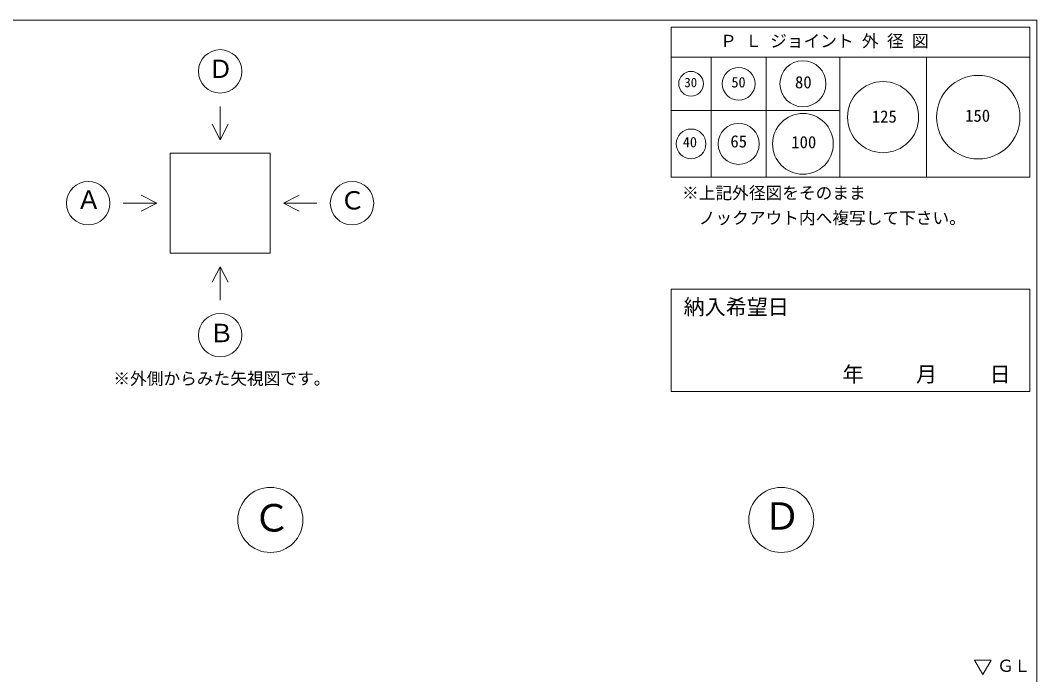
# Model space of a CAD drawing. Units: millimetres, scale not verified. Extents: x -4890 to 18490, y -2276 to 2276.
# Drawn here: x 1846 to 4890, y 316 to 2276 of the extents above; entities that cross this region are included whole.
import ezdxf
from ezdxf.enums import TextEntityAlignment as Align

# ---------------------------------------------------------------- set-up
doc = ezdxf.new("R2010")
doc.units = ezdxf.units.MM
doc.header["$LTSCALE"] = 10
for name, color, linetype, lineweight in [('0-2_waku', 7, 'Continuous', 18), ('0-3_gaikei', 7, 'Continuous', 18), ('0-8_hole', 7, 'Continuous', 18), ('0-E_文字１', 7, 'Continuous', 18)]:
    doc.layers.add(name, color=color, linetype=linetype, lineweight=lineweight)
doc.styles.add('ＭＳ ゴシック', font='')
doc.styles.get('ＭＳ ゴシック').set_extended_font_data('MS Gothic')

msp = doc.modelspace()

# ---------------------------------------------------------------- linework, layer by layer
at = {"layer": '0-2_waku'}
for p, q in [((-1230.28, 2276.07), (4889.72, 2276.07)), ((3794.72, 2256.07), (3794.72, 1806.07)), ((3794.72, 2256.07), (4869.72, 2256.07)), ((3794.72, 2256.07), (4869.72, 2256.07)), ((3794.72, 2256.07), (4869.72, 2256.07)), ((3794.72, 2256.07), (3794.72, 1806.07)), ((3794.72, 2256.07), (4869.72, 2256.07)), ((3794.72, 2256.07), (4869.72, 2256.07)), ((3794.72, 2256.07), (4869.72, 2256.07)), ((4869.72, 2256.07), (4869.72, 1806.07)), ((4869.72, 2256.07), (4869.72, 1806.07)), ((4889.72, 2276.07), (4889.72, -1998.93)), ((4889.72, 2276.07), (4889.72, -1998.93)), ((3794.72, 2166.07), (4869.72, 2166.07)), ((3914.72, 2166.07), (3914.72, 1806.07)), ((4079.72, 2166.07), (4079.72, 1806.07)), ((4299.72, 2166.07), (4299.72, 1806.07)), ((4559.72, 2166.07), (4559.72, 1806.07)), ((3794.72, 2006.07), (4299.72, 2006.07)), ((3794.72, 1806.07), (4869.72, 1806.07)), ((3794.72, 1806.07), (4869.72, 1806.07)), ((3794.72, 1470.78), (3794.72, 1164.07)), ((3794.72, 1470.78), (4869.72, 1470.78)), ((4869.72, 1470.78), (4869.72, 1164.07)), ((3794.72, 1164.07), (4869.72, 1164.07))]:
    msp.add_line(p, q, dxfattribs=at)
msp.add_lwpolyline([(-1230.28, 2276.07), (4889.72, 2276.07), (4889.72, -1998.93)], dxfattribs=at)
at = {"layer": '0-3_gaikei'}
for p, q in [((2444.33, 2018.29), (2444.33, 1918.29)), ((2444.33, 1918.29), (2420.2, 1964.67)), ((2444.33, 1918.29), (2468.45, 1964.67)), ((2294.33, 1878.29), (2594.33, 1878.29)), ((2294.33, 1878.29), (2294.33, 1578.29)), ((2594.33, 1878.29), (2594.33, 1578.29)), ((2254.33, 1728.29), (2207.95, 1752.42)), ((2634.33, 1728.29), (2680.7, 1752.42)), ((2154.33, 1728.29), (2254.33, 1728.29)), ((2254.33, 1728.29), (2207.95, 1704.16)), ((2294.33, 1578.29), (2594.33, 1578.29)), ((2444.33, 1538.29), (2420.2, 1491.91)), ((2444.33, 1538.29), (2468.45, 1491.91)), ((2444.33, 1438.29), (2444.33, 1538.29))]:
    msp.add_line(p, q, dxfattribs=at)
msp.add_lwpolyline([(2734.33, 1728.29), (2634.33, 1728.29), (2680.7, 1704.16)], dxfattribs=at)
for centre, radius in [((2444.33, 2123.29), 65), ((2049.33, 1728.29), 65), ((2839.33, 1728.29), 65), ((2444.33, 1333.29), 65), ((2594.72, 779.82), 97.5), ((4124.72, 779.82), 97.5)]:
    msp.add_circle(centre, radius, dxfattribs=at)
at = {"layer": '0-8_hole'}
for centre, radius in [((3997.22, 2086.07), 49), ((4189.72, 2086.07), 69), ((3854.72, 2086.07), 37), ((4714.72, 1986.07), 125), ((4429.72, 1986.07), 106.5), ((4189.72, 1906.07), 91), ((3854.72, 1906.07), 44.5), ((3997.22, 1906.07), 61.5)]:
    msp.add_circle(centre, radius, dxfattribs=at)
at = {"layer": '0-E_文字１'}
for p, q in [((4728.46, 316.95), (4703.26, 359.89)), ((4703.26, 359.89), (4753.66, 359.89)), ((4728.46, 316.95), (4753.66, 359.89))]:
    msp.add_line(p, q, dxfattribs=at)

# ---------------------------------------------------------------- texts
at = {"layer": '0-8_hole', "style": 'ＭＳ ゴシック'}
for s, height, p in [('30', 28.04, (3834.67, 2067.53)), ('50', 31.16, (3975.62, 2065.73)), ('80', 36.66, (4165.9, 2061.38)), ('125', 36.66, (4395.99, 1958.65)), ('150', 36.66, (4675.53, 1961.3)), ('40', 31.16, (3829.99, 1886.47)), ('65', 36.66, (3972.44, 1884.35)), ('100', 36.66, (4154.77, 1881.89))]:
    msp.add_text(s, height=height, dxfattribs=at).set_placement(p, align=Align.BOTTOM_LEFT)
at = {"layer": '0-E_文字１', "style": 'ＭＳ ゴシック'}
for s, height, p in [('Ｐ Ｌ ジョイント 外 径 図', 36.66, (3941.64, 2184.89)), ('Ｄ', 54.99, (2408.12, 2086.71)), ('Ａ', 54.99, (2013.51, 1694.86)), ('Ｃ', 54.99, (2803.29, 1692.93)), ('※上記外径図をそのまま', 36.66, (3827.67, 1729.87)), ('\u3000ノックアウト内へ複写して下さい。', 36.66, (3827.67, 1654.87)), ('納入希望日', 46.19, (3832.27, 1380.78)), ('Ｂ', 54.99, (2410.88, 1295.56)), ('※外側からみた矢視図です。', 36.66, (2124.53, 1173.92)), ('\u3000\u3000\u3000年     月\u3000\u3000 日', 46.19, (4119.15, 1179.26)), ('Ｃ', 82.48, (2542.25, 720.18)), ('Ｄ', 82.48, (4070.84, 725.41)), ('ＧＬ', 36.66, (4771.26, 313.74))]:
    msp.add_text(s, height=height, dxfattribs=at).set_placement(p, align=Align.BOTTOM_LEFT)

doc.saveas('drawing.dxf')
